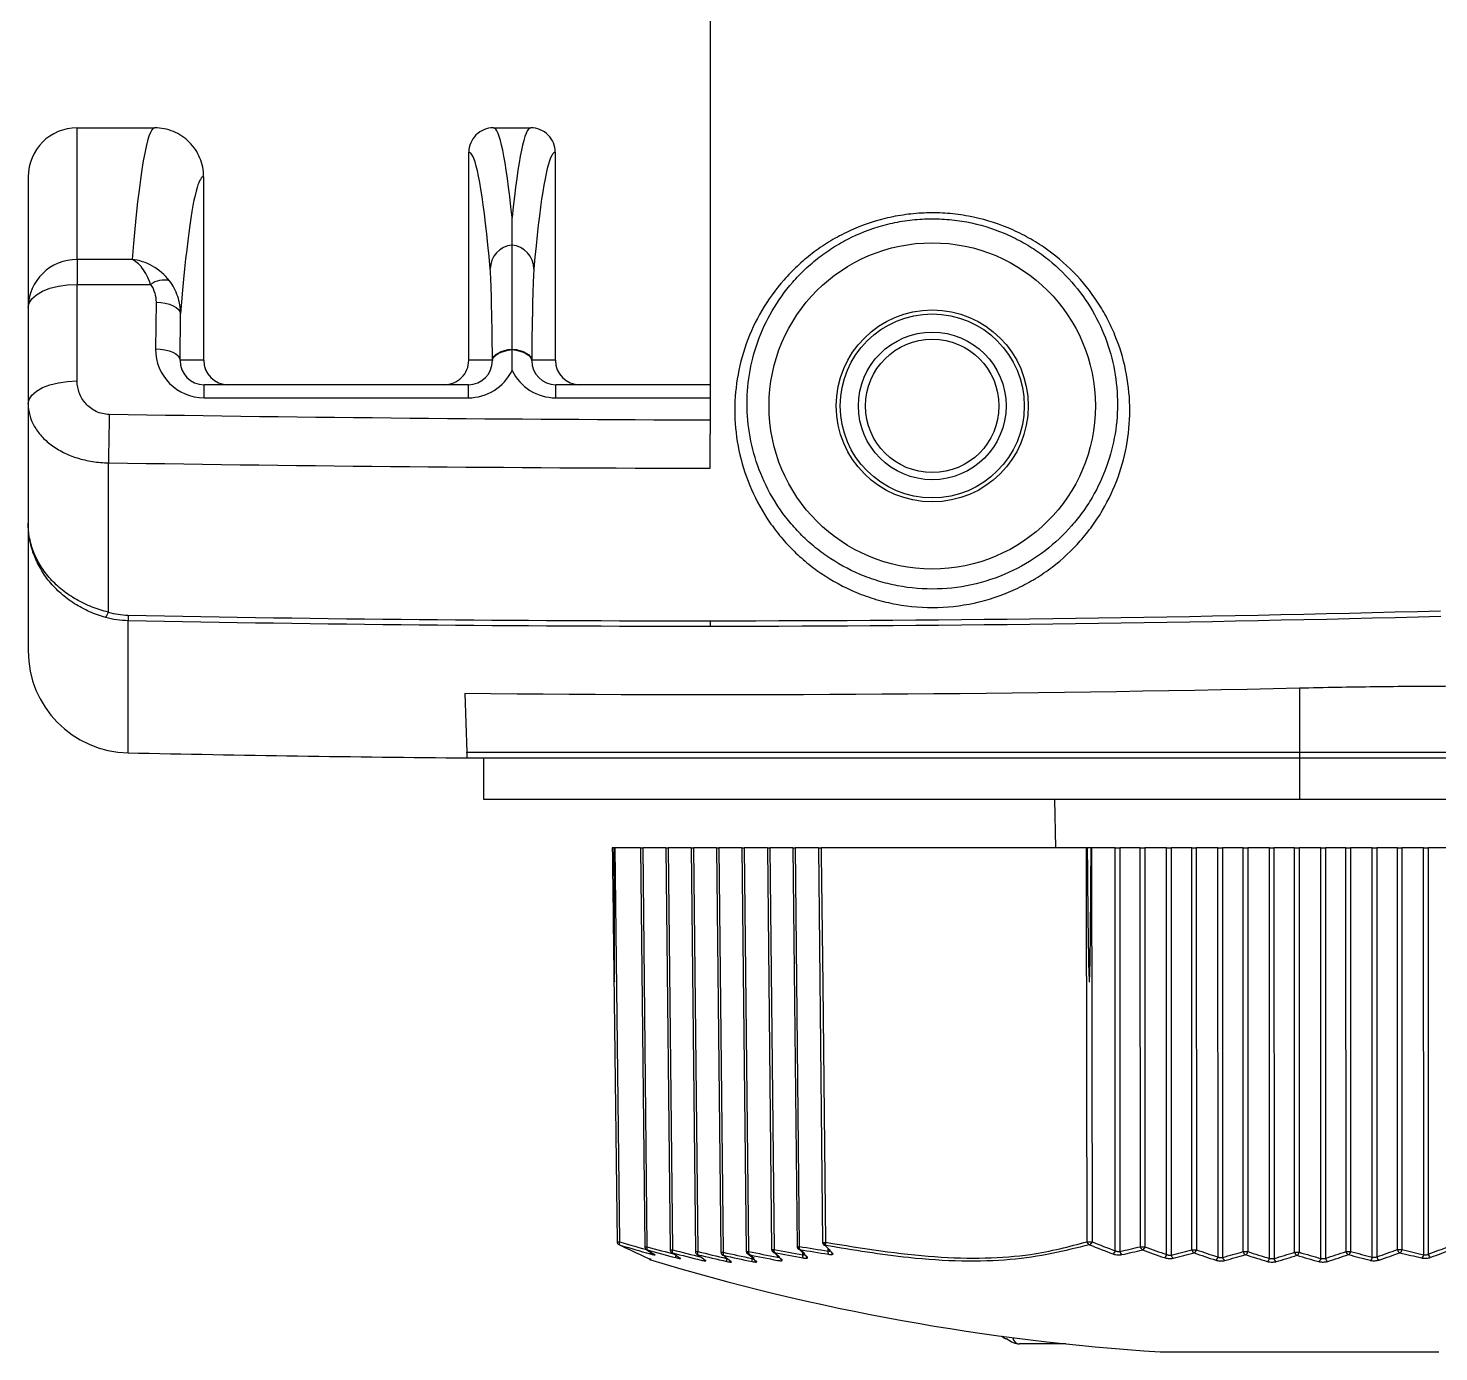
# Model space of a CAD drawing. Extents: x 9.3 to 87.2, y 1.1 to 68.8.
# Drawn here: x 56.185 to 57.913, y 22.138 to 23.761 of the extents above; entities that cross this region are included whole.
import ezdxf

# ---------------------------------------------------------------- set-up
doc = ezdxf.new("R2010")
doc.units = 0
doc.header["$MEASUREMENT"] = 0
doc.layers.add('OBJECT', color=7, linetype='CONTINUOUS')

msp = doc.modelspace()

# ---------------------------------------------------------------- linework, layer by layer
at = {"layer": 'OBJECT'}
for p, q in [((57.0206, 23.8124), (57.0206, 23.2795)), ((56.2446, 23.6388), (56.3396, 23.6388)), ((56.2446, 23.4773), (56.2446, 23.6388)), ((56.7547, 23.6388), (56.8006, 23.6388)), ((56.7246, 23.3538), (56.7246, 23.6088)), ((56.8306, 23.6088), (56.8306, 23.3538)), ((56.1846, 23.5788), (56.1846, 23.4185)), ((56.3996, 23.5788), (56.3996, 23.3538)), ((56.2446, 23.4773), (56.2446, 23.4467)), ((56.3119, 23.4773), (56.2446, 23.4773)), ((56.2446, 23.3284), (56.2446, 23.4467)), ((56.2446, 23.4467), (56.3347, 23.4467)), ((56.3413, 23.4249), (56.3407, 23.3678)), ((56.1846, 23.4185), (56.1846, 23.3003)), ((56.3707, 23.3538), (56.3713, 23.4108)), ((56.3996, 23.3538), (56.3707, 23.3538)), ((56.7536, 23.3538), (56.7246, 23.3538)), ((56.8306, 23.3538), (56.8017, 23.3538)), ((56.7241, 23.3238), (56.4002, 23.3238)), ((56.4002, 23.3078), (56.4002, 23.3238)), ((56.7241, 23.3078), (56.7241, 23.3238)), ((57.0206, 23.3238), (56.8312, 23.3238)), ((56.8312, 23.3078), (56.8312, 23.3238)), ((56.4002, 23.3078), (56.7241, 23.3078)), ((56.8312, 23.3078), (57.0206, 23.3078)), ((56.1846, 23.3003), (56.1846, 23.1539)), ((57.0206, 23.2795), (57.0206, 23.263)), ((57.0206, 23.2213), (57.0206, 23.263)), ((56.1846, 23.1539), (56.1846, 22.9974)), ((56.307, 22.8724), (56.307, 23.0344)), ((56.7199, 22.9451), (56.7224, 22.8733)), ((57.7426, 22.9517), (57.7426, 22.8733)), ((56.7224, 22.8733), (57.7426, 22.8733)), ((57.7426, 22.8733), (58.787, 22.8733)), ((57.7426, 22.8733), (57.7426, 22.8658)), ((57.7426, 22.8658), (56.7226, 22.8658)), ((56.7426, 22.8658), (56.7426, 22.8158)), ((58.774, 22.8658), (57.7426, 22.8658)), ((57.7426, 22.8658), (57.7426, 22.8158)), ((56.7426, 22.8158), (57.7426, 22.8158)), ((57.4426, 22.8158), (57.4437, 22.7558)), ((57.7426, 22.8158), (58.7426, 22.8158)), ((56.9028, 22.7558), (56.9005, 22.7558)), ((56.9028, 22.7558), (56.9034, 22.7558)), ((56.9034, 22.7558), (56.9092, 22.273)), ((56.9349, 22.7558), (56.9034, 22.7558)), ((56.9349, 22.7558), (56.9402, 22.2669)), ((56.9349, 22.7558), (56.9378, 22.7558)), ((56.9378, 22.7558), (56.943, 22.2669)), ((56.966, 22.7558), (56.9378, 22.7558)), ((56.966, 22.7558), (56.9713, 22.2631)), ((56.966, 22.7558), (56.9689, 22.7558)), ((56.9689, 22.7558), (56.9742, 22.2631)), ((56.9972, 22.7558), (56.9689, 22.7558)), ((56.9972, 22.7558), (57.0025, 22.2609)), ((56.9972, 22.7558), (57, 22.7558)), ((57, 22.7558), (57.0053, 22.2609)), ((57.0283, 22.7558), (57, 22.7558)), ((57.0283, 22.7558), (57.0336, 22.2602)), ((57.0283, 22.7558), (57.0312, 22.7558)), ((57.0312, 22.7558), (57.0364, 22.2602)), ((57.0594, 22.7558), (57.0312, 22.7558)), ((57.0594, 22.7558), (57.0647, 22.261)), ((57.0594, 22.7558), (57.0623, 22.7558)), ((57.0623, 22.7558), (57.0676, 22.261)), ((57.0905, 22.7558), (57.0623, 22.7558)), ((57.0905, 22.7558), (57.0958, 22.2634)), ((57.0905, 22.7558), (57.0934, 22.7558)), ((57.0934, 22.7558), (57.0987, 22.2634)), ((57.1216, 22.7558), (57.0934, 22.7558)), ((57.1216, 22.7558), (57.1269, 22.2673)), ((57.1216, 22.7558), (57.1245, 22.7558)), ((57.1245, 22.7558), (57.1297, 22.2673)), ((57.1527, 22.7558), (57.1245, 22.7558)), ((57.153, 22.7558), (57.1583, 22.2722)), ((57.4817, 22.7558), (57.1565, 22.7558)), ((57.4817, 22.7558), (57.4826, 22.7558)), ((57.4873, 22.7558), (57.4826, 22.7558)), ((57.4873, 22.7558), (57.4877, 22.7558)), ((57.4877, 22.7558), (57.4884, 22.273)), ((57.5168, 22.7558), (57.4877, 22.7558)), ((57.5169, 22.2619), (57.5168, 22.7558)), ((57.5168, 22.7558), (57.5224, 22.7558)), ((57.5224, 22.7558), (57.5225, 22.261)), ((57.5476, 22.7558), (57.5224, 22.7558)), ((57.5477, 22.2669), (57.5476, 22.7558)), ((57.5476, 22.7558), (57.5532, 22.7558)), ((57.5532, 22.7558), (57.5533, 22.2669)), ((57.5798, 22.7558), (57.5532, 22.7558)), ((57.5799, 22.2573), (57.5798, 22.7558)), ((57.5798, 22.7558), (57.5854, 22.7558)), ((57.5854, 22.7558), (57.5855, 22.2567)), ((57.6106, 22.7558), (57.5854, 22.7558)), ((57.6107, 22.2631), (57.6106, 22.7558)), ((57.6106, 22.7558), (57.6162, 22.7558)), ((57.6162, 22.7558), (57.6163, 22.2631)), ((57.6428, 22.7558), (57.6162, 22.7558)), ((57.6429, 22.2542), (57.6428, 22.7558)), ((57.6428, 22.7558), (57.6484, 22.7558)), ((57.6484, 22.7558), (57.6485, 22.2538)), ((57.6736, 22.7558), (57.6484, 22.7558)), ((57.6737, 22.2609), (57.6736, 22.7558)), ((57.6736, 22.7558), (57.6792, 22.7558)), ((57.6792, 22.7558), (57.6793, 22.2609)), ((57.7058, 22.7558), (57.6792, 22.7558)), ((57.7059, 22.2526), (57.7058, 22.7558)), ((57.7058, 22.7558), (57.7114, 22.7558)), ((57.7114, 22.7558), (57.7115, 22.2525)), ((57.7366, 22.7558), (57.7114, 22.7558)), ((57.7367, 22.2602), (57.7366, 22.7558)), ((57.7366, 22.7558), (57.7422, 22.7558)), ((57.7422, 22.7558), (57.7423, 22.2602)), ((57.7688, 22.7558), (57.7422, 22.7558)), ((57.7689, 22.2526), (57.7688, 22.7558)), ((57.7688, 22.7558), (57.7744, 22.7558)), ((57.7744, 22.7558), (57.7745, 22.2527)), ((57.7996, 22.7558), (57.7744, 22.7558)), ((57.7997, 22.261), (57.7996, 22.7558)), ((57.7996, 22.7558), (57.8052, 22.7558)), ((57.8052, 22.7558), (57.8053, 22.261)), ((57.8318, 22.7558), (57.8052, 22.7558)), ((57.8319, 22.254), (57.8318, 22.7558)), ((57.8318, 22.7558), (57.8374, 22.7558)), ((57.8374, 22.7558), (57.8375, 22.2545)), ((57.8626, 22.7558), (57.8374, 22.7558)), ((57.8627, 22.2634), (57.8626, 22.7558)), ((57.8626, 22.7558), (57.8682, 22.7558)), ((57.8682, 22.7558), (57.8683, 22.2634)), ((57.8948, 22.7558), (57.8682, 22.7558)), ((57.8949, 22.257), (57.8948, 22.7558)), ((57.8948, 22.7558), (57.9004, 22.7558)), ((57.9004, 22.7558), (57.9005, 22.2577)), ((57.9256, 22.7558), (57.9004, 22.7558)), ((56.9092, 22.2692), (56.9087, 22.2694)), ((57.1028, 22.254), (57.1028, 22.2559)), ((57.1339, 22.257), (57.1339, 22.2596)), ((57.165, 22.2615), (57.1649, 22.2648)), ((57.3779, 22.1572), (57.3797, 22.1557)), ((57.4564, 22.1478), (57.3997, 22.1478)), ((57.5719, 22.1381), (57.9134, 22.1381)), ((57.5728, 22.1381), (57.9125, 22.1381))]:
    msp.add_line(p, q, dxfattribs=at)
at = {"layer": 'OBJECT', "flags": 128}
for points in [[(56.1846, 23.4185), (56.1858, 23.424), (56.1892, 23.4293), (56.1948, 23.4342), (56.2022, 23.4385), (56.2113, 23.442), (56.2217, 23.4446), (56.2329, 23.4462), (56.2446, 23.4467)], [(56.3413, 23.4249), (56.3471, 23.4246), (56.3526, 23.4237), (56.3578, 23.4224), (56.3623, 23.4207), (56.3661, 23.4185), (56.3689, 23.4161), (56.3706, 23.4135), (56.3713, 23.4108)], [(56.3407, 23.3678), (56.3465, 23.3675), (56.3521, 23.3667), (56.3573, 23.3654), (56.3618, 23.3636), (56.3655, 23.3615), (56.3683, 23.3591), (56.3701, 23.3565), (56.3707, 23.3538)], [(56.7536, 23.3538), (56.7541, 23.3562), (56.7554, 23.3585), (56.7576, 23.3607), (56.7605, 23.3627), (56.7641, 23.3644), (56.7682, 23.3658), (56.7728, 23.3669), (56.7776, 23.3676)], [(56.7536, 23.3534), (56.7541, 23.3557), (56.7555, 23.358), (56.7576, 23.3602), (56.7605, 23.3621), (56.7641, 23.3638), (56.7682, 23.3651), (56.7728, 23.3662), (56.7776, 23.3668)], [(56.7776, 23.3676), (56.7825, 23.3669), (56.7871, 23.3658), (56.7912, 23.3644), (56.7948, 23.3627), (56.7977, 23.3607), (56.7999, 23.3585), (56.8012, 23.3562), (56.8017, 23.3538)], [(56.7776, 23.3668), (56.7825, 23.3662), (56.7871, 23.3651), (56.7912, 23.3638), (56.7947, 23.3621), (56.7977, 23.3602), (56.7998, 23.358), (56.8012, 23.3557), (56.8017, 23.3534)], [(56.1846, 23.3003), (56.1858, 23.3058), (56.1892, 23.311), (56.1948, 23.3159), (56.2022, 23.3202), (56.2113, 23.3237), (56.2217, 23.3263), (56.2329, 23.3279), (56.2446, 23.3284)], [(56.2829, 23.0449), (56.2831, 23.2073), (56.2831, 23.2281)], [(56.7226, 22.8658), (56.7226, 22.866), (56.7226, 22.8667), (56.7226, 22.8678), (56.7225, 22.8693), (56.7225, 22.8711), (56.7224, 22.8733)], [(57.1565, 22.7558), (57.1566, 22.7478), (57.157, 22.7158), (57.1584, 22.5878), (57.1619, 22.2723)], [(57.4824, 22.273), (57.4823, 22.281), (57.4823, 22.313), (57.4821, 22.441), (57.4817, 22.7558)], [(56.942, 22.2636), (56.9424, 22.2633), (56.943, 22.2631)], [(56.9517, 22.2576), (56.952, 22.2575), (56.9526, 22.2573)], [(56.9827, 22.2534), (56.9832, 22.2531), (56.9838, 22.2529)], [(57.3784, 22.1571), (57.3787, 22.1568), (57.3797, 22.1557)]]:
    msp.add_lwpolyline(points, dxfattribs=at)
at = {"layer": 'OBJECT'}
for radius in [0.2, 0.1177, 0.1128, 0.0905, 0.0818]:
    msp.add_circle((57.2926, 23.2978), radius, dxfattribs=at)
for centre, radius, start, end in [((56.2446, 23.5788), 0.06, 90, 180), ((56.7807, 23.4654), 0.0298, 95.8286, 179.3311), ((56.7746, 23.4654), 0.0298, 0.6689, 84.1714), ((56.244, 23.4179), 0.0594, 89.4218, 179.4101), ((56.3509, 23.4254), 0.0268, 75.0998, 127.259), ((62.691, 23.1552), 6.4084, 178.81863, 179.3484), ((56.2643, 23.0504), 0.0194, 321.8626, 343.5571), ((56.6525, 23.0345), 0.3455, 178.8699, 180.0186), ((57.5971, 23.0348), 0.5765, 180.0395, 180.7322), ((56.3096, 22.9974), 0.125, 180, 268.7894), ((57.0316, 57.1638), 34.299, 268.78941, 269.48379), ((56.9104, 22.273), 0.004, 180.6959, 244.6699), ((56.9073, 22.3872), 0.1143, 269.5564, 270.9945), ((56.9135, 22.271), 0.00469, 155.0445, 202.3496), ((57.6293, 24.6755), 2.5081, 253.3152, 254.2171), ((57.6304, 24.6756), 2.5122, 253.3153, 254.217), ((56.9442, 22.2669), 0.004, 180.6123, 237.4396), ((56.9414, 22.35), 0.0831, 269.1635, 271.1413), ((56.9475, 22.265), 0.00487, 156.6381, 202.2577), ((57.6179, 24.679), 2.5047, 254.3695, 255.2062), ((57.1309, 22.2673), 0.004, 180.6123, 224.4268), ((57.1281, 22.3519), 0.0846, 269.1872, 271.1292), ((57.4778, 22.611), 0.4911, 224.4164, 225.9989), ((57.1355, 22.2657), 0.00595, 165.0715, 202.1066), ((57.5395, 24.6638), 2.4313, 260.2981, 261.14), ((57.1598, 22.401), 0.1288, 269.3682, 270.9448), ((57.1623, 22.2723), 0.004, 180.637, 222.7083), ((57.5619, 22.6446), 0.549, 222.7091, 223.2679), ((57.162, 22.272), 0.00352, 222.9172, 262.0646), ((57.1756, 22.2689), 0.0141, 166.3389, 181.7462), ((57.5555, 22.632), 0.5361, 222.6976, 224.1319), ((57.4868, 22.2734), 0.00444, 185.1665, 249.8225), ((57.4854, 22.5073), 0.2343, 269.2637, 270.7363), ((57.4837, 22.2737), 0.00473, 289.0933, 351.3975), ((58.0583, 23.7091), 1.5497, 248.2997, 249.4331), ((58.0604, 23.7104), 1.5471, 248.2994, 249.4331), ((57.2293, 23.5776), 1.3488, 282.5568, 283.656), ((57.5505, 22.5423), 0.2754, 269.4171, 270.5829), ((57.5523, 22.2672), 0.00453, 183.9939, 244.436), ((57.5487, 22.2675), 0.0047, 290.1897, 352.1678), ((58.0863, 23.7019), 1.5308, 249.6253, 250.6835), ((57.3954, 23.6279), 1.4603, 290.2384, 291.2958), ((57.1005, 22.5097), 0.2926, 237.4285, 239.6329), ((57.6176, 24.6741), 2.5036, 254.3686, 255.2069), ((57.7426, 24.8707), 2.7379, 253.0889, 266.4243), ((56.9498, 22.2597), 0.00306, 160.8989, 209.6788), ((56.9753, 22.2632), 0.004, 180.6123, 234.958), ((56.9725, 22.3461), 0.083, 269.1628, 271.142), ((56.9751, 22.2628), 0.00358, 234.8785, 255.6911), ((56.9789, 22.2613), 0.00504, 158.1294, 202.1551), ((57.6042, 24.6746), 2.4924, 255.3579, 256.1948), ((57.157, 22.5199), 0.3183, 234.9479, 237.034), ((57.606, 24.6777), 2.4995, 255.3582, 256.1939), ((56.9816, 22.2552), 0.00365, 157.8429, 208.1804), ((57.0065, 22.2609), 0.004, 180.6123, 232.6112), ((57.0037, 22.3455), 0.0846, 269.1872, 271.1292), ((57.0062, 22.2606), 0.0036, 232.667, 256.6556), ((57.0102, 22.2591), 0.00522, 159.5757, 202.0856), ((57.5912, 24.6726), 2.4818, 256.3446, 257.1813), ((57.2161, 22.5328), 0.347, 232.6023, 234.5748), ((57.593, 24.6759), 2.4891, 256.3449, 257.1805), ((57.0158, 22.2535), 0.00359, 234.1128, 256.6727), ((57.0376, 22.2602), 0.004, 180.6123, 230.3922), ((57.0348, 22.3448), 0.0846, 269.1872, 271.1292), ((57.0373, 22.2599), 0.00359, 230.4784, 257.7004), ((57.0416, 22.2585), 0.0054, 160.9916, 202.0453), ((57.5783, 24.6704), 2.4704, 257.3308, 258.168), ((57.278, 22.5481), 0.3786, 230.3846, 232.2494), ((57.5798, 24.6734), 2.4773, 257.3316, 258.1677), ((57.0456, 22.2509), 0.00526, 160.4402, 202.7735), ((57.0469, 22.2522), 0.00358, 231.6186, 257.7128), ((57.0687, 22.2611), 0.004, 180.6123, 228.2934), ((57.0659, 22.3427), 0.0817, 269.1522, 271.1643), ((57.3385, 22.568), 0.4112, 228.2823, 230.0525), ((57.0684, 22.2608), 0.00357, 228.389, 258.7943), ((57.0729, 22.2594), 0.00558, 162.3871, 202.0351), ((57.564, 24.6619), 2.4516, 258.3168, 259.1572), ((57.3421, 22.565), 0.4123, 228.2831, 230.051), ((57.5653, 24.6638), 2.4575, 258.3176, 259.1572), ((57.0769, 22.2509), 0.00544, 161.8657, 202.7279), ((57.078, 22.2524), 0.00358, 229.3833, 258.7551), ((57.0998, 22.2634), 0.004, 180.6123, 226.3075), ((57.097, 22.3465), 0.0831, 269.1635, 271.1413), ((57.4066, 22.5885), 0.4497, 226.2979, 227.9701), ((57.0995, 22.2631), 0.00355, 226.4503, 259.8751), ((57.1042, 22.2618), 0.00576, 163.7374, 202.065), ((57.5535, 24.6724), 2.4516, 259.3078, 260.1453), ((57.4098, 22.585), 0.45, 226.2961, 227.9693), ((57.5524, 24.6612), 2.444, 259.3058, 260.1471), ((57.1091, 22.2542), 0.00356, 227.2732, 259.8453), ((57.1305, 22.267), 0.00353, 224.5485, 260.9992), ((57.4831, 22.6096), 0.4944, 224.4203, 225.9944), ((57.5399, 24.6611), 2.4324, 260.2977, 261.1404), ((57.1395, 22.2555), 0.00581, 164.5913, 202.753), ((57.1402, 22.2574), 0.00354, 225.3436, 260.9083), ((57.1708, 22.2601), 0.00599, 165.9174, 202.8101), ((57.1712, 22.2622), 0.00354, 223.5172, 261.9644), ((57.5123, 22.2626), 0.00468, 289.2977, 352.1917), ((57.527, 22.2613), 0.00449, 183.3032, 244.2367), ((57.2317, 23.5744), 1.3495, 282.5561, 283.6563), ((58.0828, 23.6969), 1.5295, 249.6239, 250.6845), ((57.5753, 22.2579), 0.00466, 290.3863, 352.896), ((57.2578, 23.585), 1.3682, 283.8596, 284.9492), ((57.59, 22.257), 0.00451, 183.9616, 245.3932), ((57.2611, 23.5787), 1.3656, 283.8577, 284.951), ((57.6135, 22.5386), 0.2754, 269.4171, 270.5829), ((57.6153, 22.2635), 0.00456, 184.6441, 245.5908), ((57.6117, 22.2637), 0.00468, 291.2893, 352.8623), ((58.1095, 23.69), 1.5142, 250.8763, 251.9394), ((58.1112, 23.6903), 1.5105, 250.8759, 251.9401), ((57.6383, 22.2547), 0.00463, 291.4839, 353.6002), ((57.2875, 23.5872), 1.3814, 285.1496, 286.2353), ((57.6531, 22.2542), 0.00453, 184.6213, 246.5429), ((57.2897, 23.5854), 1.3834, 285.1495, 286.2352), ((57.6765, 22.5343), 0.2734, 269.4129, 270.5871), ((57.6783, 22.2613), 0.00458, 185.3031, 246.7379), ((57.6747, 22.2614), 0.00466, 292.3956, 353.5667), ((58.1351, 23.6796), 1.4945, 252.1317, 253.2012), ((58.1369, 23.6803), 1.4914, 252.1316, 253.2018), ((57.7013, 22.2531), 0.00461, 292.6099, 354.2877), ((57.3164, 23.5925), 1.3971, 286.4315, 287.512), ((57.7161, 22.2529), 0.00456, 185.2779, 247.6758), ((57.3171, 23.5956), 1.4043, 286.4334, 287.5099), ((57.7395, 22.5337), 0.2735, 269.4129, 270.5871), ((57.7413, 22.2607), 0.0046, 185.9609, 247.867), ((57.7377, 22.2607), 0.00463, 293.5204, 354.2581), ((58.1617, 23.6719), 1.4771, 253.3944, 254.4694), ((58.1632, 23.6712), 1.4725, 253.3933, 254.4701), ((57.7644, 22.253), 0.00459, 293.7396, 354.9734), ((57.3437, 23.602), 1.4164, 287.707, 288.7803), ((57.7791, 22.2532), 0.00458, 185.9365, 248.7986), ((57.3458, 23.6008), 1.4191, 287.7071, 288.78), ((57.8025, 22.5295), 0.2684, 269.4019, 270.5981), ((57.8043, 22.2616), 0.00462, 186.6262, 248.9809), ((57.8007, 22.2614), 0.00461, 294.6526, 354.9506), ((58.1878, 23.6615), 1.4561, 254.6631, 255.7469), ((58.1893, 23.661), 1.4516, 254.6615, 255.7471), ((57.8274, 22.2544), 0.00456, 294.8686, 355.6688), ((57.3706, 23.6125), 1.436, 288.9746, 290.0413), ((57.8421, 22.255), 0.0046, 186.606, 249.9039), ((57.3732, 23.6099), 1.4374, 288.9745, 290.0418), ((57.8655, 22.5388), 0.2755, 269.4172, 270.5828), ((57.8673, 22.264), 0.00465, 187.2968, 250.0933), ((57.8638, 22.2637), 0.00459, 295.8029, 355.6308), ((58.2152, 23.6548), 1.4383, 255.9397, 257.0308), ((58.2183, 23.6611), 1.4409, 255.9415, 257.029), ((57.8904, 22.2573), 0.00454, 296.0249, 356.3517), ((57.9051, 22.2583), 0.00463, 187.2797, 250.9954), ((57.3973, 23.6271), 1.4635, 290.2389, 291.2956), ((57.3841, 22.161), 0.00688, 230.1802, 271.2604), ((57.4001, 22.1567), 0.00897, 188.4239, 267.289), ((57.5728, 22.1531), 0.015, 266.4243, 270), ((57.9125, 22.1531), 0.015, 270, 273.5757)]:
    msp.add_arc(centre, radius, start, end, dxfattribs=at)
for centre, major_axis, ratio, start_param, end_param in [((56.3396, 15.6388), (0, 8), 0.017324, 0, 0.201231), ((56.7547, 15.6388), (0, 8), 0.01739, 6.117127, 6.283185), ((56.8006, 15.6388), (0, 8), 0.01739, 0, 0.166058), ((56.7247, 15.6388), (0, 7.97), 0.017455, 6.259706, 6.283251), ((56.7247, 15.6388), (0, 7.97), 0.017455, 6.093454, 6.259706), ((56.8306, 15.6388), (0, 7.97), 0.017455, 0.030992, 0.189731), ((56.8306, 15.6388), (0, 7.97), 0.017455, 6.28312, 6.314178), ((56.3996, 15.6388), (0, 7.94), 0.017455, 0.05722, 0.206064), ((56.3996, 15.6388), (0, 7.94), 0.017455, 6.283053, 6.340406), ((56.7502, 23.2497), (0, 0.22), 0.017455, 5.205152, 6.093454), ((56.8051, 23.2497), (0, 0.22), 0.017455, 0.189731, 1.078033), ((56.4008, 23.3678), (0.0431, 0.0422), 0.990761, 2.36208, 3.932876), ((56.4008, 23.3538), (0.0218, 0.021), 0.981608, 2.363862, 3.934658), ((56.4297, 23.3538), (0.03, 0), 0.999848, 3.141593, 4.712389), ((56.6946, 23.3538), (-0.03, 0), 0.999848, 1.570796, 3.141593), ((56.7235, 23.3538), (0.0218, -0.021), 0.981608, 5.49012, 7.047751), ((56.7235, 23.3678), (0.0431, -0.0422), 0.990761, 5.491902, 6.606163), ((56.8318, 23.3678), (0.0431, 0.0422), 0.990761, 2.818615, 3.932876), ((56.8318, 23.3538), (0.0218, 0.021), 0.981608, 2.377027, 3.934658), ((56.8607, 23.3538), (0.03, 0), 0.999848, 3.141593, 4.712389), ((57.3991, 22.2278), (-0.0007, 0.08), 0.494071, 2.736883, 3.137253)]:
    msp.add_ellipse(centre, major_axis=major_axis, ratio=ratio, start_param=start_param, end_param=end_param, dxfattribs=at)
for points, knots in [([(56.3996, 23.5788), (56.3996, 23.5827), (56.3993, 23.5866), (56.3977, 23.5943), (56.3966, 23.5981), (56.3936, 23.6054), (56.3917, 23.6088), (56.3874, 23.6153), (56.3848, 23.6184), (56.3766, 23.6267), (56.3699, 23.6312), (56.3554, 23.6372), (56.3476, 23.6388), (56.3396, 23.6388)], [0, 0, 0, 0, 0.125, 0.125, 0.25, 0.25, 0.375, 0.375, 0.5, 0.5, 0.75, 0.75, 1, 1, 1, 1]), ([(56.3996, 23.5788), (56.3996, 23.5827), (56.3993, 23.5866), (56.3977, 23.5943), (56.3966, 23.5981), (56.3936, 23.6054), (56.3917, 23.6088), (56.3874, 23.6153), (56.3848, 23.6184), (56.3766, 23.6267), (56.3699, 23.6312), (56.3554, 23.6372), (56.3476, 23.6388), (56.3396, 23.6388)], [0, 0, 0, 0, 0.125, 0.125, 0.25, 0.25, 0.375, 0.375, 0.5, 0.5, 0.75, 0.75, 1, 1, 1, 1]), ([(56.7547, 23.6388), (56.7507, 23.6388), (56.7468, 23.638), (56.7395, 23.635), (56.7362, 23.6328), (56.7279, 23.6245), (56.7246, 23.6167), (56.7246, 23.6088)], [0, 0, 0, 0, 0.25, 0.25, 0.5, 0.5, 1, 1, 1, 1]), ([(56.8306, 23.6088), (56.8306, 23.6127), (56.8299, 23.6166), (56.8269, 23.6239), (56.8246, 23.6272), (56.8163, 23.6355), (56.8086, 23.6388), (56.8006, 23.6388)], [0, 0, 0, 0, 0.25, 0.25, 0.5, 0.5, 1, 1, 1, 1]), ([(57.5347, 23.2977), (57.535, 23.2829), (57.5339, 23.2681), (57.5291, 23.2388), (57.5254, 23.2245), (57.5153, 23.1965), (57.509, 23.183), (57.4973, 23.1632), (57.4931, 23.1567), (57.484, 23.1442), (57.4792, 23.1382), (57.4638, 23.1207), (57.4523, 23.1099), (57.433, 23.0952), (57.4262, 23.0906), (57.4122, 23.082), (57.405, 23.0781), (57.3827, 23.0674), (57.367, 23.0616), (57.3336, 23.0535), (57.3167, 23.0512), (57.2825, 23.0502), (57.265, 23.0516), (57.2399, 23.0562), (57.2317, 23.0582), (57.2154, 23.0631), (57.2074, 23.0659), (57.1841, 23.0756), (57.1696, 23.0835), (57.1494, 23.0973), (57.1429, 23.1023), (57.1306, 23.1126), (57.1248, 23.1181), (57.1138, 23.1293), (57.1086, 23.1352), (57.0989, 23.1474), (57.0943, 23.1537), (57.0816, 23.1731), (57.0746, 23.1865), (57.0632, 23.2142), (57.0588, 23.2286), (57.0527, 23.2577), (57.051, 23.2726), (57.05, 23.3167), (57.0546, 23.3456), (57.0698, 23.3882), (57.0762, 23.4018), (57.0914, 23.4279), (57.1004, 23.4404), (57.1159, 23.4581), (57.1215, 23.4638), (57.1331, 23.4747), (57.1392, 23.4799), (57.152, 23.4897), (57.1587, 23.4943), (57.1726, 23.5029), (57.18, 23.5069), (57.2025, 23.5178), (57.2183, 23.5235), (57.243, 23.5296), (57.2515, 23.5312), (57.2686, 23.5335), (57.2772, 23.5342), (57.2943, 23.5347), (57.3028, 23.5345), (57.32, 23.5332), (57.3286, 23.5321), (57.3539, 23.5273), (57.3701, 23.5225), (57.3934, 23.5128), (57.401, 23.5091), (57.4156, 23.5012), (57.4226, 23.497), (57.4427, 23.4832), (57.4551, 23.4727), (57.4771, 23.4501), (57.4868, 23.4379), (57.4995, 23.4186), (57.5034, 23.4119), (57.5105, 23.3984), (57.5136, 23.3916), (57.5222, 23.3708), (57.5266, 23.3566), (57.5327, 23.3273), (57.5343, 23.3125), (57.5347, 23.2977)], [0, 0, 0, 0, 0.03125, 0.03125, 0.0625, 0.0625, 0.09375, 0.09375, 0.109375, 0.109375, 0.125, 0.125, 0.15625, 0.15625, 0.171875, 0.171875, 0.1875, 0.1875, 0.21875, 0.21875, 0.25, 0.25, 0.28125, 0.28125, 0.296875, 0.296875, 0.3125, 0.3125, 0.34375, 0.34375, 0.359375, 0.359375, 0.375, 0.375, 0.390625, 0.390625, 0.40625, 0.40625, 0.4375, 0.4375, 0.46875, 0.46875, 0.5, 0.5, 0.5625, 0.5625, 0.59375, 0.59375, 0.625, 0.625, 0.640625, 0.640625, 0.65625, 0.65625, 0.671875, 0.671875, 0.6875, 0.6875, 0.71875, 0.71875, 0.734375, 0.734375, 0.75, 0.75, 0.765625, 0.765625, 0.78125, 0.78125, 0.8125, 0.8125, 0.828125, 0.828125, 0.84375, 0.84375, 0.875, 0.875, 0.90625, 0.90625, 0.921875, 0.921875, 0.9375, 0.9375, 0.96875, 0.96875, 1, 1, 1, 1]), ([(57.5196, 23.3049), (57.519, 23.3326), (57.5134, 23.3601), (57.4976, 23.3989), (57.491, 23.4116), (57.4753, 23.4358), (57.4663, 23.4472), (57.4458, 23.4685), (57.4342, 23.4784), (57.4154, 23.4914), (57.4088, 23.4955), (57.3952, 23.503), (57.388, 23.5064), (57.3661, 23.5157), (57.3508, 23.5203), (57.3269, 23.5249), (57.3187, 23.5259), (57.3025, 23.5272), (57.2944, 23.5274), (57.2782, 23.527), (57.2701, 23.5263), (57.2539, 23.5241), (57.2458, 23.5226), (57.2225, 23.5168), (57.2076, 23.5114), (57.1864, 23.5011), (57.1795, 23.4972), (57.1664, 23.4891), (57.1601, 23.4847), (57.1481, 23.4755), (57.1424, 23.4707), (57.1316, 23.4604), (57.1264, 23.455), (57.1119, 23.4384), (57.1036, 23.4267), (57.0894, 23.4023), (57.0835, 23.3896), (57.0694, 23.35), (57.0651, 23.323), (57.066, 23.282), (57.0675, 23.2682), (57.0731, 23.2411), (57.0771, 23.2277), (57.0877, 23.2018), (57.0942, 23.1892), (57.1058, 23.1711), (57.1101, 23.1652), (57.1191, 23.1538), (57.1239, 23.1482), (57.1342, 23.1376), (57.1396, 23.1325), (57.151, 23.1227), (57.1571, 23.118), (57.176, 23.1049), (57.1896, 23.0974), (57.2115, 23.0881), (57.2191, 23.0854), (57.2344, 23.0808), (57.2421, 23.0788), (57.2659, 23.0743), (57.2824, 23.0729), (57.3148, 23.0738), (57.3308, 23.0759), (57.3624, 23.0837), (57.3773, 23.0891), (57.4055, 23.1027), (57.4189, 23.111), (57.443, 23.1295), (57.4537, 23.1397), (57.4681, 23.1561), (57.4726, 23.1617), (57.481, 23.1734), (57.485, 23.1795), (57.4958, 23.198), (57.5016, 23.2107), (57.511, 23.2367), (57.5144, 23.2501), (57.5189, 23.2774), (57.5199, 23.2911), (57.5196, 23.3049)], [0, 0, 0, 0, 0.0625, 0.0625, 0.09375, 0.09375, 0.125, 0.125, 0.15625, 0.15625, 0.171875, 0.171875, 0.1875, 0.1875, 0.21875, 0.21875, 0.234375, 0.234375, 0.25, 0.25, 0.265625, 0.265625, 0.28125, 0.28125, 0.3125, 0.3125, 0.328125, 0.328125, 0.34375, 0.34375, 0.359375, 0.359375, 0.375, 0.375, 0.40625, 0.40625, 0.4375, 0.4375, 0.5, 0.5, 0.53125, 0.53125, 0.5625, 0.5625, 0.59375, 0.59375, 0.609375, 0.609375, 0.625, 0.625, 0.640625, 0.640625, 0.65625, 0.65625, 0.6875, 0.6875, 0.703125, 0.703125, 0.71875, 0.71875, 0.75, 0.75, 0.78125, 0.78125, 0.8125, 0.8125, 0.84375, 0.84375, 0.875, 0.875, 0.890625, 0.890625, 0.90625, 0.90625, 0.9375, 0.9375, 0.96875, 0.96875, 1, 1, 1, 1]), ([(56.7776, 23.3676), (56.7776, 23.384), (56.7776, 23.3993), (56.7776, 23.4274), (56.7776, 23.4399), (56.7776, 23.4618), (56.7776, 23.4712), (56.7776, 23.486), (56.7776, 23.4915), (56.7776, 23.495)], [0, 0, 0, 0, 0.25, 0.25, 0.5, 0.5, 0.75, 0.75, 1, 1, 1, 1]), ([(56.3347, 23.4467), (56.3318, 23.4549), (56.3283, 23.4616), (56.3224, 23.4694), (56.3204, 23.4716), (56.3162, 23.4751), (56.314, 23.4765), (56.3119, 23.4773)], [0, 0, 0, 0, 0.5, 0.5, 0.75, 0.75, 1, 1, 1, 1]), ([(56.3578, 23.4513), (56.3519, 23.4589), (56.3449, 23.4648), (56.333, 23.4715), (56.3289, 23.4733), (56.3205, 23.476), (56.3161, 23.4769), (56.3119, 23.4773)], [0, 0, 0, 0, 0.5, 0.5, 0.75, 0.75, 1, 1, 1, 1]), ([(56.3347, 23.4467), (56.337, 23.4434), (56.3386, 23.4399), (56.3408, 23.4325), (56.3413, 23.4287), (56.3413, 23.4249)], [0, 0, 0, 0, 0.5, 0.5, 1, 1, 1, 1]), ([(56.3713, 23.4108), (56.3713, 23.4181), (56.3702, 23.4252), (56.3656, 23.4389), (56.3622, 23.4455), (56.3578, 23.4513)], [0, 0, 0, 0, 0.5, 0.5, 1, 1, 1, 1]), ([(56.284, 23.2873), (56.2783, 23.2874), (56.2728, 23.2887), (56.2629, 23.2935), (56.2586, 23.2968), (56.2517, 23.3046), (56.249, 23.3091), (56.2455, 23.3185), (56.2446, 23.3234), (56.2446, 23.3284)], [0, 0, 0, 0, 0.25, 0.25, 0.5, 0.5, 0.75, 0.75, 1, 1, 1, 1]), ([(56.1846, 23.3003), (56.1846, 23.291), (56.1872, 23.2817), (56.1943, 23.2689), (56.1973, 23.2648), (56.2043, 23.257), (56.2084, 23.2534), (56.2174, 23.2467), (56.2224, 23.2436), (56.233, 23.2382), (56.2388, 23.2359), (56.2508, 23.2322), (56.257, 23.2307), (56.2698, 23.2287), (56.2765, 23.2281), (56.2831, 23.2281)], [0, 0, 0, 0, 0.25, 0.25, 0.375, 0.375, 0.5, 0.5, 0.625, 0.625, 0.75, 0.75, 0.875, 0.875, 1, 1, 1, 1]), ([(56.2829, 23.0449), (56.2761, 23.0466), (56.2694, 23.0487), (56.2563, 23.0538), (56.2498, 23.0569), (56.2377, 23.0638), (56.232, 23.0677), (56.2214, 23.0762), (56.2164, 23.0808), (56.2076, 23.0906), (56.2036, 23.0958), (56.1968, 23.1066), (56.1939, 23.1123), (56.1893, 23.1238), (56.1876, 23.1297), (56.1852, 23.1417), (56.1846, 23.1479), (56.1846, 23.1539)], [0, 0, 0, 0, 0.125, 0.125, 0.25, 0.25, 0.375, 0.375, 0.5, 0.5, 0.625, 0.625, 0.75, 0.75, 0.875, 0.875, 1, 1, 1, 1]), ([(56.2796, 23.0384), (56.2728, 23.0403), (56.2663, 23.0427), (56.2535, 23.0483), (56.2473, 23.0516), (56.2355, 23.0591), (56.23, 23.0632), (56.2198, 23.0722), (56.215, 23.0772), (56.2065, 23.0875), (56.2028, 23.093), (56.1963, 23.1044), (56.1935, 23.1103), (56.1891, 23.1224), (56.1875, 23.1285), (56.1852, 23.1411), (56.1846, 23.1476), (56.1846, 23.1539)], [0, 0, 0, 0, 0.125, 0.125, 0.25, 0.25, 0.375, 0.375, 0.5, 0.5, 0.625, 0.625, 0.75, 0.75, 0.875, 0.875, 1, 1, 1, 1]), ([(57.9267, 22.954), (57.8963, 22.9539), (57.8657, 22.9537), (57.8044, 22.9529), (57.7736, 22.9524), (57.7426, 22.9517)], [0, 0, 0, 0, 0.5, 0.5, 1, 1, 1, 1]), ([(56.9005, 22.7558), (56.9005, 22.7531), (56.9007, 22.7398), (56.9011, 22.7057), (56.9016, 22.664), (56.9021, 22.6278), (56.9025, 22.6097), (56.9027, 22.6007), (56.9028, 22.5962), (56.9028, 22.594), (56.9029, 22.593), (56.9029, 22.5926), (56.9029, 22.5923), (56.903, 22.5921), (56.903, 22.5919), (56.903, 22.5918), (56.903, 22.5918), (56.903, 22.5917), (56.903, 22.5917), (56.903, 22.5917), (56.903, 22.5917), (56.903, 22.5917), (56.903, 22.5917), (56.903, 22.5917), (56.903, 22.5917), (56.903, 22.5917), (56.903, 22.5917), (56.9031, 22.5921), (56.9031, 22.5934), (56.9032, 22.5986), (56.9033, 22.6196), (56.9032, 22.6729), (56.903, 22.7223), (56.9028, 22.7557), (56.9028, 22.7558)], [0, 0, 0, 0, 0.024365, 0.121825, 0.310977, 0.405464, 0.452691, 0.476305, 0.488116, 0.494026, 0.495988, 0.497304, 0.498186, 0.498779, 0.499177, 0.499446, 0.499627, 0.49975, 0.499835, 0.499915, 0.499955, 0.499985, 0.500005, 0.500025, 0.50005, 0.50009, 0.500216, 0.500792, 0.503078, 0.512204, 0.548696, 0.694651, 0.999856, 1, 1, 1, 1]), ([(57.153, 22.7558), (57.153, 22.7558), (57.1529, 22.7558), (57.1532, 22.7558), (57.154, 22.7558), (57.155, 22.7558), (57.156, 22.7558), (57.1565, 22.7558), (57.1565, 22.7558)], [0, 0, 0, 0, 0.044803, 0.275165, 0.505492, 0.735857, 0.966213, 1, 1, 1, 1]), ([(57.4826, 22.7558), (57.4826, 22.7531), (57.4827, 22.7398), (57.483, 22.7057), (57.4834, 22.664), (57.484, 22.6278), (57.4843, 22.6097), (57.4846, 22.6007), (57.4848, 22.5962), (57.4849, 22.594), (57.4849, 22.593), (57.485, 22.5926), (57.485, 22.5923), (57.4851, 22.5921), (57.4851, 22.5919), (57.4851, 22.5918), (57.4851, 22.5918), (57.4851, 22.5917), (57.4851, 22.5917), (57.4851, 22.5917), (57.4852, 22.5917), (57.4852, 22.5917), (57.4852, 22.5917), (57.4852, 22.5917), (57.4852, 22.5917), (57.4852, 22.5917), (57.4852, 22.5917), (57.4853, 22.5921), (57.4854, 22.5934), (57.4857, 22.5986), (57.4862, 22.6196), (57.4868, 22.6729), (57.4871, 22.7223), (57.4873, 22.7557), (57.4873, 22.7558)], [0, 0, 0, 0, 0.024365, 0.121825, 0.310977, 0.405464, 0.452691, 0.476305, 0.488116, 0.494026, 0.495988, 0.497304, 0.498186, 0.498779, 0.499177, 0.499446, 0.499627, 0.49975, 0.499835, 0.499915, 0.499954, 0.499985, 0.500005, 0.500026, 0.50005, 0.50009, 0.500216, 0.500792, 0.503078, 0.512204, 0.548696, 0.694651, 0.999856, 1, 1, 1, 1]), ([(56.9017, 22.6563), (56.9018, 22.6454), (56.9034, 22.5176), (56.9049, 22.3898), (56.9064, 22.273)], [0, 0, 0, 0, 0.08544, 1, 1, 1, 1]), ([(56.9092, 22.2692), (56.9273, 22.2607), (56.9519, 22.2491), (56.9476, 22.2514), (56.9465, 22.2519)], [0, 0, 0, 0, 0.741203, 1, 1, 1, 1]), ([(57.4852, 22.2692), (57.4549, 22.2618), (57.3943, 22.247), (57.276, 22.2494), (57.1958, 22.2628), (57.1615, 22.2685)], [0, 0, 0, 0, 0.363639, 0.727621, 1, 1, 1, 1]), ([(57.1619, 22.2723), (57.2072, 22.265), (57.298, 22.2506), (57.4095, 22.2534), (57.4604, 22.2671), (57.4824, 22.273)], [0, 0, 0, 0, 0.362853, 0.726038, 1, 1, 1, 1]), ([(56.9471, 22.2582), (56.948, 22.2579), (56.9496, 22.2575), (56.9516, 22.257), (56.9527, 22.2569), (56.953, 22.257), (56.9527, 22.2572), (56.9526, 22.2573)], [0, 0, 0, 0, 0.220303, 0.440931, 0.653572, 0.859043, 1, 1, 1, 1]), ([(56.9517, 22.2576), (56.9517, 22.2576), (56.9517, 22.2577), (56.9514, 22.2578), (56.9512, 22.258), (56.951, 22.2582), (56.951, 22.2582)], [0, 0, 0, 0, 0.257591, 0.588543, 0.988638, 1, 1, 1, 1]), ([(56.9783, 22.2535), (56.9792, 22.2533), (56.9808, 22.2529), (56.9827, 22.2525), (56.9839, 22.2524), (56.9842, 22.2526), (56.9839, 22.2528), (56.9838, 22.2529)], [0, 0, 0, 0, 0.218108, 0.436516, 0.647667, 0.853082, 1, 1, 1, 1]), ([(57.0095, 22.2504), (57.0104, 22.2502), (57.012, 22.2498), (57.0139, 22.2495), (57.0151, 22.2495), (57.0154, 22.2497), (57.0151, 22.2499), (57.015, 22.25)], [0, 0, 0, 0, 0.215975, 0.432241, 0.642002, 0.847458, 1, 1, 1, 1]), ([(57.0738, 22.252), (57.0738, 22.252), (57.0736, 22.2519), (57.0729, 22.2521), (57.0722, 22.2524), (57.0718, 22.2525), (57.0717, 22.2526)], [0, 0, 0, 0, 0.104849, 0.518131, 0.94722, 1, 1, 1, 1]), ([(57.1053, 22.2536), (57.1052, 22.2535), (57.1048, 22.2535), (57.1039, 22.2536), (57.1032, 22.2539), (57.1028, 22.254)], [0, 0, 0, 0, 0.334691, 0.659094, 1, 1, 1, 1]), ([(57.103, 22.2502), (57.1038, 22.2501), (57.1055, 22.2498), (57.1073, 22.2497), (57.1085, 22.2498), (57.1089, 22.2502), (57.1086, 22.2505), (57.1085, 22.2507)], [0, 0, 0, 0, 0.210084, 0.420345, 0.626496, 0.832526, 1, 1, 1, 1]), ([(57.1366, 22.2569), (57.1366, 22.2568), (57.1364, 22.2566), (57.1358, 22.2566), (57.1349, 22.2567), (57.1342, 22.2569), (57.1339, 22.257)], [0, 0, 0, 0, 0.174837, 0.477458, 0.747878, 1, 1, 1, 1]), ([(57.1342, 22.2532), (57.135, 22.2531), (57.1366, 22.2528), (57.1385, 22.2528), (57.1396, 22.253), (57.14, 22.2534), (57.1397, 22.2538), (57.1396, 22.2539)], [0, 0, 0, 0, 0.208231, 0.416669, 0.621776, 0.828186, 1, 1, 1, 1]), ([(57.1678, 22.2618), (57.1677, 22.2616), (57.1676, 22.2613), (57.1668, 22.2612), (57.1659, 22.2613), (57.1653, 22.2614), (57.165, 22.2615)], [0, 0, 0, 0, 0.296446, 0.569042, 0.807109, 1, 1, 1, 1]), ([(57.1653, 22.2577), (57.1661, 22.2576), (57.1677, 22.2574), (57.1696, 22.2574), (57.1707, 22.2577), (57.1712, 22.2581), (57.1709, 22.2585), (57.1707, 22.2587)], [0, 0, 0, 0, 0.206469, 0.413095, 0.617264, 0.824165, 1, 1, 1, 1]), ([(57.5138, 22.2582), (57.5146, 22.2579), (57.516, 22.2575), (57.5187, 22.257), (57.5214, 22.2569), (57.5236, 22.257), (57.5246, 22.2572), (57.5251, 22.2573)], [0, 0, 0, 0, 0.220288, 0.440937, 0.653573, 0.859052, 1, 1, 1, 1]), ([(57.5225, 22.261), (57.5222, 22.2609), (57.5217, 22.2607), (57.5205, 22.2607), (57.5194, 22.2608), (57.5182, 22.2612), (57.5174, 22.2616), (57.517, 22.2619), (57.5169, 22.2619)], [0, 0, 0, 0, 0.183808, 0.36808, 0.543553, 0.722018, 0.919928, 1, 1, 1, 1]), ([(57.5769, 22.2535), (57.5776, 22.2533), (57.579, 22.2529), (57.5817, 22.2525), (57.5844, 22.2524), (57.5866, 22.2526), (57.5877, 22.2528), (57.5882, 22.2529)], [0, 0, 0, 0, 0.218075, 0.436489, 0.647639, 0.853064, 1, 1, 1, 1]), ([(57.5855, 22.2567), (57.5852, 22.2565), (57.5846, 22.2563), (57.5835, 22.2562), (57.5823, 22.2563), (57.5812, 22.2566), (57.5804, 22.257), (57.58, 22.2572), (57.5799, 22.2573)], [0, 0, 0, 0, 0.189909, 0.380394, 0.559439, 0.737633, 0.932054, 1, 1, 1, 1]), ([(57.64, 22.2504), (57.6407, 22.2502), (57.6421, 22.2498), (57.6448, 22.2495), (57.6474, 22.2495), (57.6497, 22.2497), (57.6508, 22.2499), (57.6513, 22.25)], [0, 0, 0, 0, 0.2159649, 0.4322387, 0.6420117, 0.8474329, 1, 1, 1, 1]), ([(57.6485, 22.2538), (57.6482, 22.2537), (57.6476, 22.2534), (57.6464, 22.2533), (57.6452, 22.2533), (57.6441, 22.2536), (57.6434, 22.2539), (57.643, 22.2541), (57.6429, 22.2542)], [0, 0, 0, 0, 0.196418, 0.393623, 0.576436, 0.754579, 0.945801, 1, 1, 1, 1]), ([(57.7115, 22.2525), (57.7112, 22.2524), (57.7106, 22.2521), (57.7094, 22.2518), (57.7081, 22.2519), (57.707, 22.2521), (57.7063, 22.2524), (57.706, 22.2526), (57.7059, 22.2526)], [0, 0, 0, 0, 0.20354, 0.40787, 0.594667, 0.77282, 0.960912, 1, 1, 1, 1]), ([(57.7745, 22.2527), (57.7742, 22.2526), (57.7736, 22.2522), (57.7723, 22.2519), (57.7711, 22.2519), (57.7699, 22.2521), (57.7693, 22.2524), (57.769, 22.2525), (57.7689, 22.2526)], [0, 0, 0, 0, 0.211024, 0.423058, 0.61397, 0.792197, 0.977262, 1, 1, 1, 1]), ([(57.8293, 22.2502), (57.83, 22.2501), (57.8314, 22.2498), (57.834, 22.2497), (57.8366, 22.2498), (57.8389, 22.2502), (57.84, 22.2505), (57.8405, 22.2507)], [0, 0, 0, 0, 0.210071, 0.420366, 0.626493, 0.832528, 1, 1, 1, 1]), ([(57.8375, 22.2545), (57.8372, 22.2543), (57.8366, 22.2539), (57.8352, 22.2535), (57.834, 22.2535), (57.8328, 22.2536), (57.8322, 22.2539), (57.8319, 22.254)], [0, 0, 0, 0, 0.218981, 0.439069, 0.634266, 0.812574, 1, 1, 1, 1]), ([(57.8924, 22.2532), (57.8931, 22.2531), (57.8944, 22.2528), (57.897, 22.2528), (57.8996, 22.253), (57.9019, 22.2534), (57.9031, 22.2538), (57.9036, 22.2539)], [0, 0, 0, 0, 0.20825, 0.416663, 0.621781, 0.828171, 1, 1, 1, 1]), ([(57.9005, 22.2577), (57.9002, 22.2575), (57.8995, 22.2571), (57.8982, 22.2567), (57.8969, 22.2566), (57.8957, 22.2567), (57.8952, 22.2569), (57.8949, 22.257)], [0, 0, 0, 0, 0.227312, 0.45587, 0.655436, 0.833739, 1, 1, 1, 1]), ([(57.0407, 22.2488), (57.0415, 22.2486), (57.0432, 22.2483), (57.0451, 22.2481), (57.0462, 22.2481), (57.0466, 22.2483), (57.0463, 22.2486), (57.0462, 22.2487)], [0, 0, 0, 0, 0.21395, 0.428144, 0.636618, 0.842155, 1, 1, 1, 1]), ([(57.0719, 22.2488), (57.0727, 22.2486), (57.0743, 22.2483), (57.0762, 22.2481), (57.0774, 22.2482), (57.0778, 22.2485), (57.0775, 22.2488), (57.0773, 22.2489)], [0, 0, 0, 0, 0.211963, 0.424178, 0.631435, 0.837177, 1, 1, 1, 1]), ([(57.7031, 22.2488), (57.7038, 22.2486), (57.7052, 22.2483), (57.7078, 22.2481), (57.7105, 22.2481), (57.7127, 22.2483), (57.7139, 22.2486), (57.7143, 22.2487)], [0, 0, 0, 0, 0.213918, 0.428129, 0.636598, 0.842123, 1, 1, 1, 1]), ([(57.7662, 22.2488), (57.7669, 22.2486), (57.7683, 22.2483), (57.7709, 22.2481), (57.7735, 22.2482), (57.7758, 22.2485), (57.7769, 22.2488), (57.7774, 22.2489)], [0, 0, 0, 0, 0.211956, 0.424168, 0.631432, 0.83715, 1, 1, 1, 1])]:
    msp.add_open_spline(points, degree=3, knots=knots, dxfattribs=at)
for points in [[(56.7776, 23.495), (56.7776, 23.507), (56.7776, 23.5183), (56.7776, 23.5287)], [(56.7776, 23.3668), (56.7776, 23.3671), (56.7776, 23.3674), (56.7776, 23.3676)], [(56.7776, 23.3414), (56.7776, 23.35), (56.7776, 23.3582), (56.7776, 23.3668)], [(56.7536, 23.3538), (56.7536, 23.3536), (56.7536, 23.3535), (56.7536, 23.3534)], [(56.8017, 23.3534), (56.8017, 23.3535), (56.8017, 23.3536), (56.8017, 23.3538)], [(57.0206, 23.2803), (56.7751, 23.281), (56.5295, 23.2833), (56.284, 23.2873)], [(56.2831, 23.2281), (56.5289, 23.2242), (56.7748, 23.2219), (57.0206, 23.2213)], [(56.2829, 23.0449), (56.2908, 23.0427), (56.2988, 23.0415), (56.3071, 23.0413)], [(57.0206, 23.0344), (57.319, 23.0346), (57.6174, 23.0386), (57.9157, 23.0466)], [(56.307, 23.0344), (56.2977, 23.0346), (56.2885, 23.0359), (56.2796, 23.0384)], [(57.0207, 23.0274), (56.7828, 23.0273), (56.5449, 23.0296), (56.307, 23.0344)], [(56.3071, 23.0413), (56.5449, 23.0365), (56.7828, 23.0342), (57.0206, 23.0344)], [(57.9159, 23.0396), (57.6176, 23.0316), (57.3191, 23.0276), (57.0207, 23.0274)], [(57.7426, 22.9517), (57.4011, 22.9439), (57.0602, 22.9417), (56.7199, 22.9451)]]:
    msp.add_open_spline(points, degree=3, dxfattribs=at)

doc.saveas('drawing.dxf')
